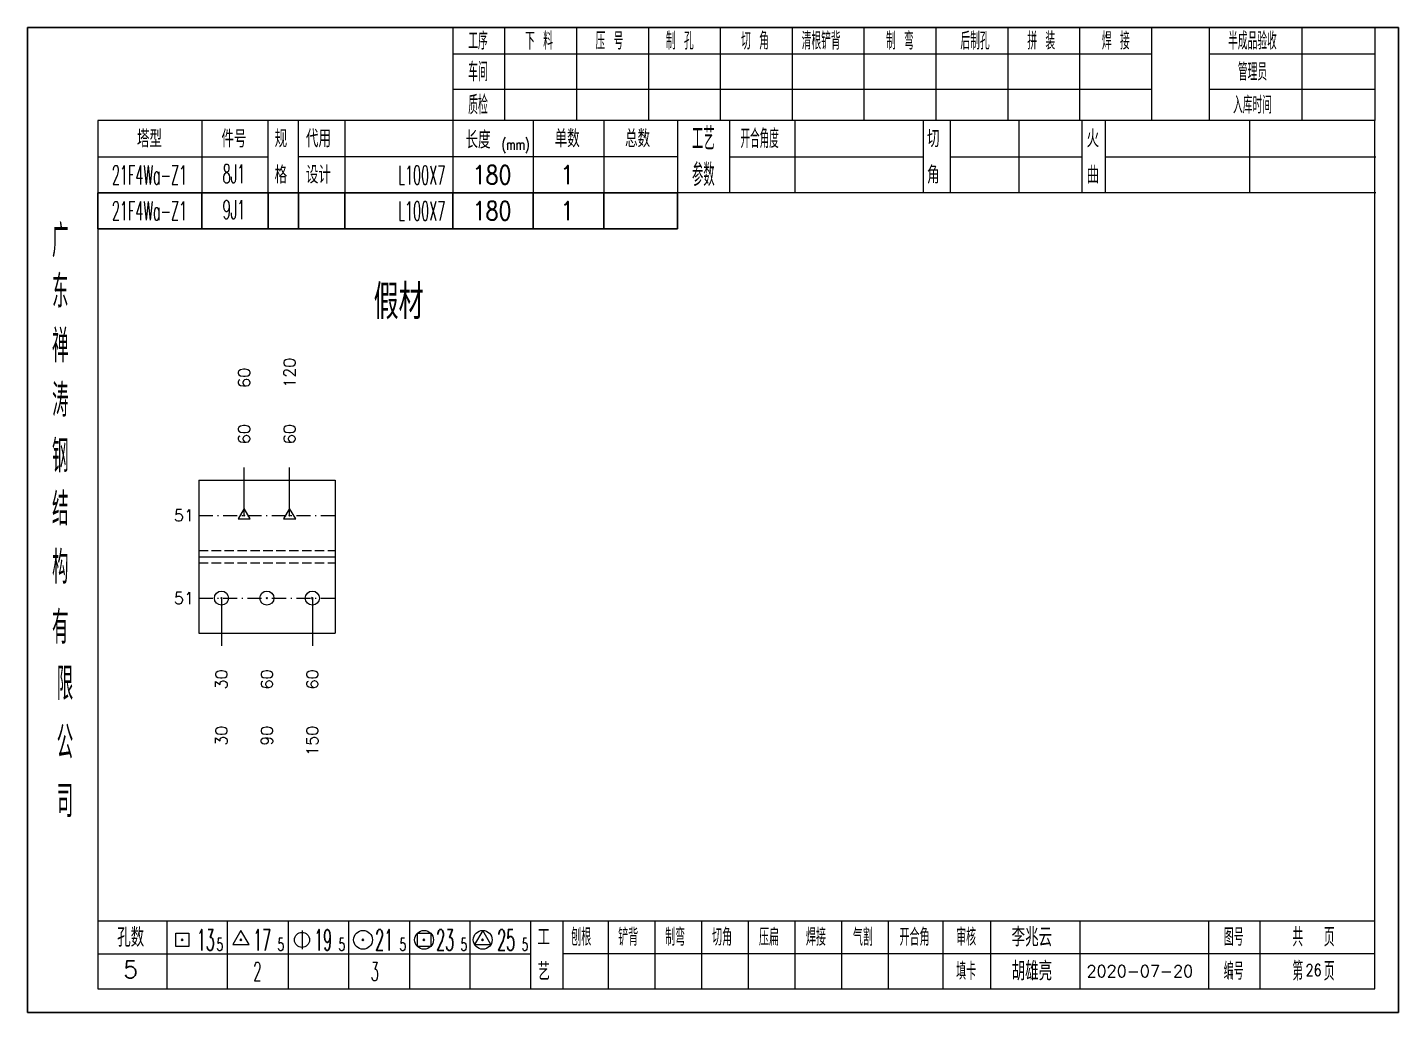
# Model space of a CAD drawing. Extents: x 1310 to 15542, y -76 to 8381.
# Drawn here: x 9319.7 to 9611.8, y 933.9 to 1143.8 of the extents above; entities that cross this region are included whole.
import ezdxf
from ezdxf.enums import TextEntityAlignment as Align

# ---------------------------------------------------------------- set-up
doc = ezdxf.new("R2010")
doc.units = 0
doc.header["$MEASUREMENT"] = 0
doc.linetypes.add('一点画线', pattern=[5.2, 3, -1, 0.2, -1])
doc.linetypes.add('虚线', pattern=[2.75, 2, -0.75])
doc.layers.get('0').update_dxf_attribs({"linetype": 'CONTINUOUS', "lineweight": 25})
for name, color, linetype, lineweight in [('1', 7, 'CONTINUOUS', 25), ('4', 7, 'CONTINUOUS', 25), ('5', 7, 'CONTINUOUS', 25)]:
    doc.layers.add(name, color=color, linetype=linetype, lineweight=lineweight)
doc.styles.get("Standard").update_dxf_attribs({"font": 'simplex.shx', "width": 0.7, "height": 3, "bigfont": 'gbhzfs.shx'})

# ---------------------------------------------------------------- blocks, each defined once
blk = doc.blocks.new('孔17.5')
at = {"layer": '5', "color": 7, "linetype": 'Continuous', "lineweight": 13}
for p, q in [((0, 1), (-0.866, -0.5)), ((-0.1, -0.1), (0.1, 0.1)), ((0.1, -0.1), (-0.1, 0.1)), ((0.866, -0.5), (0, 1)), ((-0.866, -0.5), (0.866, -0.5))]:
    blk.add_line(p, q, dxfattribs=at)
blk = doc.blocks.new('孔21.5')
at = {"layer": '5', "color": 7, "linetype": 'Continuous', "lineweight": 13}
for p, q in [((-0.1, -0.1), (0.1, 0.1)), ((0.1, -0.1), (-0.1, 0.1))]:
    blk.add_line(p, q, dxfattribs=at)
blk.add_circle((0, 0), 1, dxfattribs=at)
blk = doc.blocks.new('1主视-编号栏-道亨角钢')
at = {"linetype": 'Continuous'}
for p, q in [((22.12, 0), (22.12, -7.65)), ((36.27, 0), (36.27, -7.65)), ((42.77, 0), (42.77, -7.65)), ((52.64, 0), (52.64, -7.65)), ((75.62, 0), (75.62, -7.65)), ((92.74, 0), (92.74, -7.65)), ((107.79, 0), (107.79, -7.65))]:
    blk.add_line(p, q, dxfattribs=at)
blk.add_lwpolyline([(0, 0), (123.49, 0), (123.49, -7.65), (0, -7.65)], close=True, dxfattribs=at)
blk = doc.blocks.new('CTJGK')
at = {"color": 6, "linetype": 'Continuous'}
for p, q in [((0, 209.97), (292.13, 209.97)), ((0, 0), (0, 209.97)), ((292.13, 209.97), (292.13, 0)), ((292.13, 0), (0, 0))]:
    blk.add_line(p, q, dxfattribs=at)

msp = doc.modelspace()

# ---------------------------------------------------------------- linework, layer by layer
at = {"color": 7, "linetype": 'Continuous', "lineweight": 13}
for p, q in [((9365.853, 1039.817), (9365.853, 1050.004)), ((9375.535, 1039.817), (9375.535, 1050.004)), ((9361.012, 1022.192), (9361.012, 1012.004)), ((9380.376, 1022.192), (9380.376, 1012.004))]:
    msp.add_line(p, q, dxfattribs=at)
at = {"color": 7, "linetype": 'Continuous', "lineweight": 18}
for p, q in [((9356.172, 1047.317), (9356.172, 1014.692)), ((9356.172, 1047.317), (9385.216, 1047.317)), ((9385.216, 1047.317), (9385.216, 1014.692)), ((9356.172, 1031.004), (9385.216, 1031.004))]:
    msp.add_line(p, q, dxfattribs=at)
at = {"color": 3, "linetype": '一点画线', "lineweight": 13}
for p, q in [((9356.172, 1039.817), (9385.216, 1039.817)), ((9356.172, 1022.192), (9385.216, 1022.192))]:
    msp.add_line(p, q, dxfattribs=at)
at = {"color": 1, "linetype": '虚线', "lineweight": 18}
for p, q in [((9356.172, 1032.317), (9385.216, 1032.317)), ((9356.172, 1029.692), (9385.216, 1029.692))]:
    msp.add_line(p, q, dxfattribs=at)
at = {"layer": '1', "color": 7, "linetype": 'Continuous', "lineweight": 18}
msp.add_line((9356.172, 1014.692), (9385.216, 1014.692), dxfattribs=at)
at = {"layer": '4', "color": 1, "linetype": 'Continuous', "lineweight": 18}
for p, q in [((9319.672, 1143.831), (9319.672, 933.861)), ((9611.802, 1143.831), (9319.672, 1143.831)), ((9410.302, 1143.831), (9410.302, 1123.991)), ((9421.332, 1143.831), (9421.332, 1123.971)), ((9436.642, 1143.831), (9436.642, 1123.971)), ((9451.962, 1143.831), (9451.962, 1123.971)), ((9467.272, 1143.831), (9467.272, 1123.971)), ((9482.582, 1143.831), (9482.582, 1123.971)), ((9497.892, 1143.831), (9497.892, 1123.971)), ((9513.212, 1143.831), (9513.212, 1123.971)), ((9528.522, 1143.831), (9528.522, 1123.971)), ((9543.832, 1143.831), (9543.832, 1123.971)), ((9559.142, 1143.831), (9559.142, 1123.991)), ((9559.142, 1143.831), (9559.142, 1123.971)), ((9571.422, 1143.831), (9571.422, 1123.971)), ((9591.172, 1143.831), (9591.172, 1123.971)), ((9606.752, 1143.831), (9606.752, 1123.971)), ((9611.802, 1114.031), (9611.802, 1143.831)), ((9559.142, 1138.101), (9410.302, 1138.101)), ((9606.752, 1138.101), (9571.422, 1138.101)), ((9559.142, 1130.621), (9410.302, 1130.621)), ((9606.752, 1130.621), (9571.422, 1130.621)), ((9334.682, 1123.971), (9334.682, 938.911)), ((9606.752, 1123.971), (9334.682, 1123.971)), ((9356.802, 1123.981), (9356.802, 1108.561)), ((9370.952, 1108.561), (9370.952, 1123.971)), ((9377.452, 1108.561), (9377.452, 1123.971)), ((9387.322, 1123.971), (9387.322, 1108.561)), ((9410.302, 1123.991), (9410.302, 1108.561)), ((9427.422, 1123.971), (9427.422, 1108.561)), ((9442.472, 1123.971), (9442.472, 1108.561)), ((9458.172, 1123.971), (9458.172, 1108.561)), ((9469.232, 1123.971), (9469.232, 1108.561)), ((9483.182, 1123.971), (9483.182, 1108.561)), ((9510.482, 1123.971), (9510.482, 1108.561)), ((9516.242, 1123.971), (9516.242, 1108.561)), ((9530.862, 1123.971), (9530.862, 1108.561)), ((9544.322, 1123.971), (9544.322, 1108.561)), ((9549.312, 1123.971), (9549.312, 1108.561)), ((9580.052, 1123.971), (9580.052, 1108.561)), ((9606.752, 938.911), (9606.752, 1123.971)), ((9370.952, 1116.211), (9334.682, 1116.211)), ((9458.172, 1116.261), (9377.452, 1116.261)), ((9469.232, 1116.261), (9510.482, 1116.261)), ((9516.242, 1116.261), (9544.322, 1116.261)), ((9549.312, 1116.261), (9606.932, 1116.261)), ((9611.802, 933.861), (9611.802, 1114.031)), ((9606.932, 1108.561), (9334.682, 1108.561)), ((9334.682, 953.441), (9606.752, 953.441)), ((9349.372, 953.441), (9349.372, 938.911)), ((9362.302, 938.911), (9362.302, 953.441)), ((9375.232, 953.441), (9375.232, 938.911)), ((9388.152, 938.911), (9388.152, 953.441)), ((9401.082, 953.441), (9401.082, 938.911)), ((9414.012, 938.911), (9414.012, 953.441)), ((9426.932, 938.911), (9426.932, 953.441)), ((9433.802, 938.911), (9433.802, 953.441)), ((9443.462, 938.911), (9443.462, 953.441)), ((9453.402, 938.911), (9453.402, 953.441)), ((9463.342, 938.911), (9463.342, 953.441)), ((9473.292, 938.911), (9473.292, 953.441)), ((9483.232, 938.911), (9483.232, 953.441)), ((9493.172, 938.911), (9493.172, 953.441)), ((9503.122, 938.911), (9503.122, 953.441)), ((9514.762, 938.911), (9514.762, 953.441)), ((9524.912, 938.911), (9524.912, 953.441)), ((9543.972, 938.911), (9543.972, 953.441)), ((9571.352, 938.911), (9571.352, 953.441)), ((9582.312, 938.911), (9582.312, 953.441)), ((9426.932, 946.311), (9334.682, 946.311)), ((9433.762, 946.471), (9606.752, 946.471)), ((9334.682, 938.911), (9606.752, 938.911)), ((9319.672, 933.861), (9611.802, 933.861))]:
    msp.add_line(p, q, dxfattribs=at)
at = {"layer": '4', "color": 7, "linetype": 'Continuous', "lineweight": 13}
for p, q in [((9351.258, 947.947), (9351.258, 950.775)), ((9351.258, 950.775), (9354.086, 950.775)), ((9352.472, 949.161), (9352.872, 949.561)), ((9352.872, 949.161), (9352.472, 949.561)), ((9354.086, 950.775), (9354.086, 947.947)), ((9365.172, 951.361), (9363.44, 948.361)), ((9364.972, 949.161), (9365.372, 949.561)), ((9365.372, 949.161), (9364.972, 949.561)), ((9366.904, 948.361), (9365.172, 951.361)), ((9378.172, 951.361), (9378.172, 947.361)), ((9390.972, 949.161), (9391.372, 949.561)), ((9391.372, 949.161), (9390.972, 949.561)), ((9402.758, 947.947), (9402.758, 950.775)), ((9402.758, 950.775), (9405.586, 950.775)), ((9403.972, 949.161), (9404.372, 949.561)), ((9404.372, 949.161), (9403.972, 949.561)), ((9405.586, 950.775), (9405.586, 947.947)), ((9416.672, 951.361), (9414.94, 948.361)), ((9416.472, 949.161), (9416.872, 949.561)), ((9416.872, 949.161), (9416.472, 949.561)), ((9418.404, 948.361), (9416.672, 951.361)), ((9354.086, 947.947), (9351.258, 947.947)), ((9363.44, 948.361), (9366.904, 948.361)), ((9405.586, 947.947), (9402.758, 947.947)), ((9414.94, 948.361), (9418.404, 948.361))]:
    msp.add_line(p, q, dxfattribs=at)
for centre, radius in [((9378.172, 949.361), 1.6), ((9391.172, 949.361), 2), ((9404.172, 949.361), 2), ((9416.672, 949.361), 2)]:
    msp.add_circle(centre, radius, dxfattribs=at)

# ---------------------------------------------------------------- block references
at = {"color": 0, "linetype": 'Continuous'}
for name, p in [('CTJGK', (9319.672, 933.861)), ('1主视-编号栏-道亨角钢', (9334.682, 1108.561))]:
    msp.add_blockref(name, p, dxfattribs=at)
at = {"color": 8, "linetype": 'Continuous', "lineweight": 9, "xscale": 1.5, "yscale": 1.5, "zscale": 1.5}
for p in [(9365.853, 1039.817), (9375.535, 1039.817)]:
    msp.add_blockref('孔17.5', p, dxfattribs=at)
at = {"layer": '1', "color": 8, "linetype": 'Continuous', "lineweight": 9, "xscale": 1.5, "yscale": 1.5, "zscale": 1.5}
for p in [(9361.012, 1022.192), (9370.694, 1022.192), (9380.376, 1022.192)]:
    msp.add_blockref('孔21.5', p, dxfattribs=at)

# ---------------------------------------------------------------- texts
at = {"color": 7, "linetype": 'Continuous', "lineweight": 13}
for s, p in [('120', (9375.535, 1067.004)), ('60', (9365.853, 1067.004))]:
    msp.add_text(s, height=2.5, rotation=90, dxfattribs=at).set_placement(p, align=Align.MIDDLE_LEFT)
at = {"color": 8, "linetype": 'Continuous', "lineweight": 9}
for p in [(9365.853, 1055.004), (9375.535, 1055.004)]:
    msp.add_text('60', height=2.5, rotation=90, dxfattribs=at).set_placement(p, align=Align.MIDDLE_LEFT)
at = {"color": 7, "linetype": 'Continuous', "lineweight": 13}
for p in [(9355.172, 1039.817), (9355.172, 1022.192)]:
    msp.add_text('51', height=2.5, dxfattribs=at).set_placement(p, align=Align.MIDDLE_RIGHT)
at = {"layer": '1', "color": 8, "linetype": 'Continuous', "lineweight": 9}
for s, p in [('30', (9361.012, 1007.004)), ('60', (9370.694, 1007.004)), ('60', (9380.376, 1007.004))]:
    msp.add_text(s, height=2.5, rotation=90, dxfattribs=at).set_placement(p, align=Align.MIDDLE_RIGHT)
at = {"layer": '1', "color": 7, "linetype": 'Continuous', "lineweight": 13}
for s, p in [('30', (9361.012, 995.004)), ('90', (9370.694, 995.004)), ('150', (9380.376, 995.004))]:
    msp.add_text(s, height=2.5, rotation=90, dxfattribs=at).set_placement(p, align=Align.MIDDLE_RIGHT)
at = {"layer": '4', "color": 1, "linetype": 'Continuous', "lineweight": 25}
for s, height, width, p in [('工序', 3.7, 0.7, (9415.672, 1140.961)), ('下 料', 3.7, 0.7, (9428.672, 1140.961)), ('压 号', 3.7, 0.7, (9443.672, 1140.961)), ('制 孔', 3.7, 0.7, (9458.672, 1140.961)), ('切 角', 3.7, 0.7, (9474.672, 1140.961)), ('清根铲背 ', 3.7, 0.7, (9489.672, 1140.961)), (' 制 弯', 3.7, 0.7, (9504.672, 1140.961)), (' 后制孔', 3.7, 0.7, (9520.672, 1140.961)), ('拼 装', 3.7, 0.7, (9535.672, 1140.961)), (' 焊 接', 3.7, 0.7, (9550.672, 1140.961)), ('半成品验收', 3.7, 0.7, (9580.672, 1140.961)), ('车间', 4, 0.7, (9415.672, 1134.361)), ('管理员', 3.7, 0.7, (9580.672, 1134.361)), ('质检', 4, 0.7, (9415.672, 1127.301)), ('入库时间', 3.7, 0.7, (9580.672, 1127.301)), ('工艺', 4.8, 0.7, (9463.672, 1120.121)), ('开合角度', 4, 0.6, (9475.672, 1120.121)), ('(mm)', 2.24, 0.7, (9423.672, 1118.861)), ('21F4Wa-Z1', 4, 0.5, (9345.672, 1112.381)), ('8J1', 4, 0.5, (9363.672, 1112.631)), ('L100X7', 4, 0.5, (9403.672, 1112.361)), ('180', 4, 0.8, (9418.672, 1112.411)), ('1', 4, 0.8, (9434.672, 1112.411)), ('参数', 4.8, 0.7, (9463.672, 1112.411)), ('21F4Wa-Z1', 4, 0.5, (9345.672, 1104.731)), ('9J1', 4, 0.5, (9363.672, 1104.981)), ('L100X7', 4, 0.5, (9403.672, 1104.711)), ('180', 4, 0.8, (9418.672, 1104.761)), ('1', 4, 0.8, (9434.672, 1104.761)), ('广', 6.96, 0.7, (9326.672, 1098.331)), ('东', 6.96, 0.7, (9326.672, 1087.541)), ('禅', 6.96, 0.7, (9326.672, 1075.951)), ('涛', 6.96, 0.7, (9326.672, 1064.351)), ('钢', 6.96, 0.7, (9326.672, 1052.461)), ('结', 6.96, 0.7, (9326.672, 1041.151)), ('构', 6.96, 0.7, (9326.672, 1028.771)), ('有', 6.96, 0.7, (9326.672, 1015.961)), ('限', 6.96, 0.7, (9327.672, 1003.961)), ('公', 6.96, 0.7, (9327.672, 991.421)), ('司', 6.96, 0.7, (9327.672, 978.941)), ('13', 4.47, 0.5, (9357.672, 949.361)), ('5', 2.68, 0.6, (9360.672, 948.361)), ('17', 4.47, 0.5, (9369.672, 949.361)), ('5', 2.68, 0.6, (9373.672, 948.361)), ('19', 4.47, 0.5, (9382.672, 949.361)), ('5', 2.68, 0.6, (9386.672, 948.361)), ('21', 4.47, 0.5, (9395.672, 949.361)), ('5', 2.68, 0.6, (9399.672, 948.361)), ('23', 4.47, 0.5, (9408.672, 949.361)), ('5', 2.68, 0.6, (9412.672, 948.361)), ('25', 4.47, 0.5, (9421.672, 949.361)), ('5', 2.68, 0.6, (9425.672, 948.361)), ('刨根', 3.7, 0.8, (9437.672, 949.961)), ('铲背', 3.7, 0.8, (9447.672, 949.961)), ('制弯', 3.7, 0.8, (9457.672, 949.961)), ('切角', 3.7, 0.8, (9467.672, 949.961)), ('压扁', 3.7, 0.8, (9477.672, 949.961)), ('焊接', 3.7, 0.8, (9487.672, 949.961)), ('气割', 3.7, 0.8, (9497.672, 949.961)), ('开合角', 3.7, 0.8, (9508.672, 949.961)), ('审核', 3.7, 0.8, (9519.672, 949.961)), ('图号', 3.7, 0.8, (9576.672, 949.961)), ('共  页', 4, 0.8, (9593.672, 949.961)), ('2', 4, 0.5, (9368.672, 942.611)), ('3', 4, 0.5, (9393.672, 942.611)), ('填卡', 3.7, 0.8, (9519.672, 942.691)), ('编号', 3.7, 0.8, (9576.672, 942.691)), ('第  页', 4, 0.8, (9593.672, 942.691))]:
    msp.add_text(s, height=height, dxfattribs=dict(at, width=width)).set_placement(p, align=Align.MIDDLE_CENTER)
for s, height, p in [('塔型', 3.7, (9345.672, 1120.091)), ('件号', 3.7, (9363.672, 1120.091)), ('规', 3.7, (9373.672, 1120.121)), ('代用', 3.7, (9381.672, 1120.121)), ('长度', 3.7, (9415.672, 1119.861)), ('单数', 3.7, (9434.672, 1120.121)), ('总数', 3.7, (9449.672, 1120.121)), ('切', 3.7, (9512.672, 1120.121)), ('火', 3.7, (9546.672, 1120.121)), ('格', 3.7, (9373.672, 1112.411)), ('设计', 3.7, (9381.672, 1112.411)), ('角', 3.7, (9512.672, 1112.411)), ('曲', 3.7, (9546.672, 1112.411)), ('李兆云', 4, (9533.672, 949.961)), ('孔数', 4, (9341.672, 949.881)), ('工', 3.7, (9429.672, 949.961)), ('5', 3.7, (9341.672, 943.051)), ('艺', 3.7, (9429.672, 942.611)), ('胡雄亮', 4, (9533.672, 942.691)), ('2020-07-20', 2.5, (9556.672, 942.691))]:
    msp.add_text(s, height=height, dxfattribs=at).set_placement(p, align=Align.MIDDLE_CENTER)
at = {"layer": '4', "color": 4, "linetype": 'Continuous', "lineweight": 25}
msp.add_text('假材', height=7.4, dxfattribs=at).set_placement((9398.758, 1085.355), align=Align.MIDDLE_CENTER)
at = {"layer": '4', "color": 6, "linetype": 'Continuous', "lineweight": 25, "width": 0.8}
msp.add_text('26', height=2.5, dxfattribs=at).set_placement((9593.697, 942.919), align=Align.MIDDLE_CENTER)

doc.saveas('drawing.dxf')
